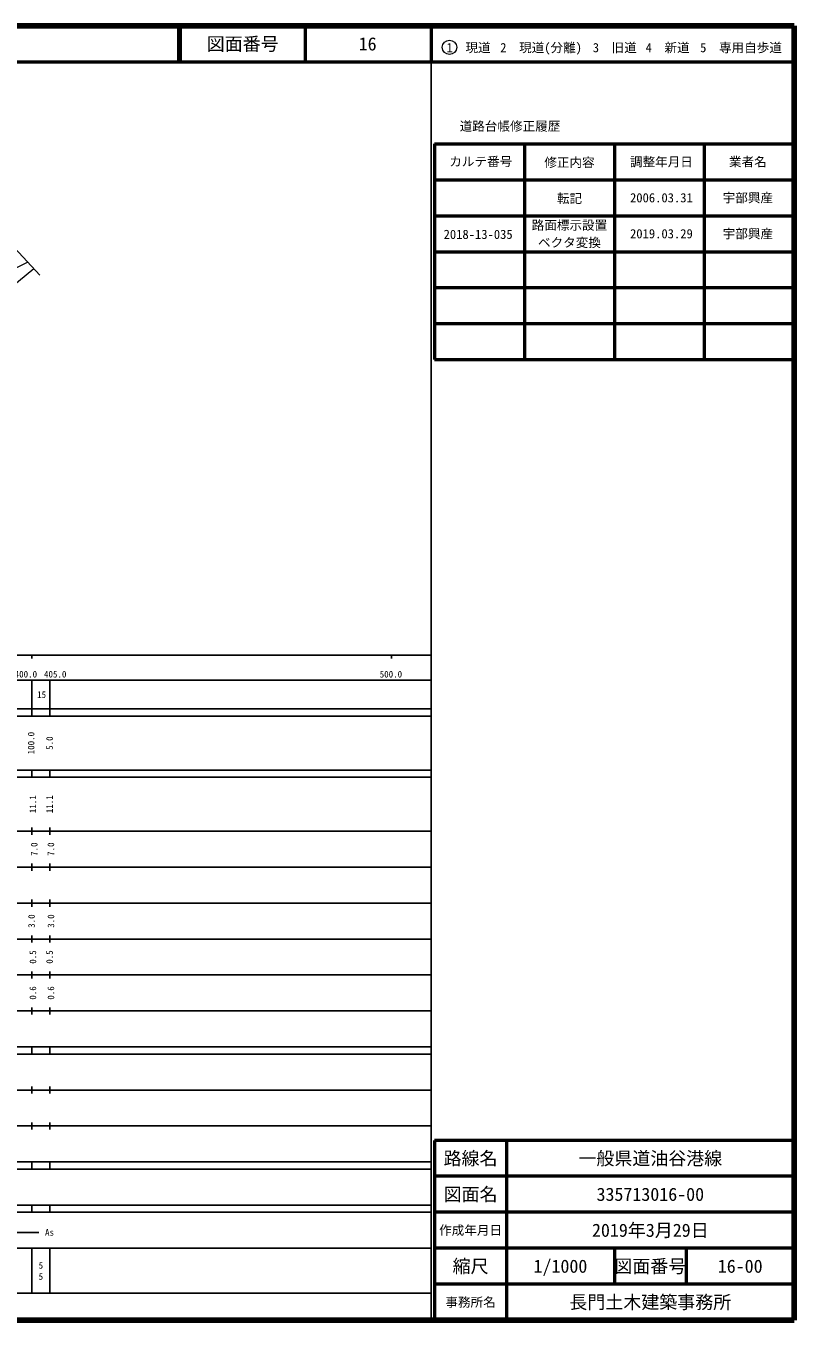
# Model space of a CAD drawing. Units: millimetres on the paper, enlarged 1000 times. Extents: x 40000 to 680000, y 20000 to 380000.
# Drawn here: x 466308 to 680000, y 20000 to 380000 of the extents above; entities that cross this region are included whole.
import ezdxf
from ezdxf.enums import TextEntityAlignment as Align

# ---------------------------------------------------------------- set-up
doc = ezdxf.new("R2010")
doc.units = ezdxf.units.MM
doc.header["$LTSCALE"] = 1000
for name, color, linetype, lineweight in [('M-BGD', 7, 'Continuous', 13), ('M-TTL', 2, 'Continuous', 140), ('M-TTL-BAND', 7, 'Continuous', 25), ('M-TTL-FRAM', 2, 'Continuous', 50), ('M-TTL-LINE', 7, 'Continuous', 50), ('M-TTL-TXT', 7, 'Continuous', 13)]:
    doc.layers.add(name, color=color, linetype=linetype, lineweight=lineweight)
doc.styles.add('ＭＳ ゴシック', font='')
doc.styles.get('ＭＳ ゴシック').set_extended_font_data('MS Gothic')

msp = doc.modelspace()

# ---------------------------------------------------------------- linework, layer by layer
at = {"layer": 'M-BGD'}
for p, q in [((470170, 310617), (457116, 324699)), ((459186, 310516), (466802, 314250)), ((468475, 312444), (445859, 293695))]:
    msp.add_line(p, q, dxfattribs=at)
at = {"layer": 'M-TTL'}
for p, q in [((680000, 380000), (40000, 380000)), ((680000, 20000), (680000, 380000)), ((40000, 20000), (680000, 20000))]:
    msp.add_line(p, q, dxfattribs=at)
at = {"layer": 'M-TTL-BAND'}
for p, q in [((579000, 20000), (579000, 370000)), ((40000, 205000), (579000, 205000)), ((468000, 205000), (468000, 204000)), ((568000, 205000), (568000, 204000)), ((68000, 198000), (579000, 198000)), ((468000, 198000), (468000, 188000)), ((473000, 198000), (473000, 188000)), ((40000, 190000), (579000, 190000)), ((40000, 188000), (579000, 188000)), ((40000, 173000), (579000, 173000)), ((468000, 171000), (468000, 173000)), ((473000, 173000), (473000, 171000)), ((40000, 171000), (579000, 171000)), ((40000, 156000), (579000, 156000)), ((468000, 155000), (468000, 157000)), ((473000, 157000), (473000, 155000)), ((46000, 146000), (579000, 146000)), ((468000, 145000), (468000, 147000)), ((473000, 147000), (473000, 145000)), ((468000, 135000), (468000, 137000)), ((473000, 137000), (473000, 135000)), ((52000, 136000), (579000, 136000)), ((46000, 126000), (579000, 126000)), ((468000, 125000), (468000, 127000)), ((473000, 127000), (473000, 125000)), ((52000, 116000), (579000, 116000)), ((468000, 115000), (468000, 117000)), ((473000, 117000), (473000, 115000)), ((46000, 106000), (579000, 106000)), ((468000, 105000), (468000, 107000)), ((473000, 107000), (473000, 105000)), ((40000, 96000), (579000, 96000)), ((40000, 94000), (579000, 94000)), ((468000, 94000), (468000, 96000)), ((473000, 96114), (473000, 94114)), ((49000, 84000), (579000, 84000)), ((468000, 83000), (468000, 85000)), ((473000, 85000), (473000, 83000)), ((40000, 74000), (579000, 74000)), ((468000, 73000), (468000, 75000)), ((473000, 75000), (473000, 73000)), ((40000, 64000), (579000, 64000)), ((40000, 62000), (579000, 62000)), ((468000, 62000), (468000, 64000)), ((473000, 64114), (473000, 62114)), ((40000, 52000), (579000, 52000)), ((468000, 50000), (468000, 52000)), ((473000, 52114), (473000, 50114)), ((40000, 50000), (579000, 50000)), ((70805, 44406), (469898, 44406)), ((40000, 40000), (579000, 40000)), ((468000, 40000), (468000, 27500)), ((473000, 40000), (473000, 27500)), ((68000, 27500), (579000, 27500))]:
    msp.add_line(p, q, dxfattribs=at)
at = {"layer": 'M-TTL-FRAM'}
for p, q in [((580000, 347197), (580000, 287197)), ((580000, 347197), (680000, 347197)), ((580000, 287197), (680000, 287197)), ((680000, 70000), (580000, 70000)), ((580000, 70000), (580000, 20000))]:
    msp.add_line(p, q, dxfattribs=at)
at = {"layer": 'M-TTL-LINE'}
for p, q in [((508747, 380000), (508747, 370000)), ((509247, 380000), (509247, 370000)), ((543997, 380000), (543997, 370000)), ((579000, 380000), (579000, 370000)), ((40000, 370000), (680000, 370000)), ((605000, 347197), (605000, 287197)), ((630000, 347197), (630000, 287197)), ((655000, 347197), (655000, 287197)), ((580000, 337197), (680000, 337197)), ((580000, 327197), (680000, 327197)), ((580000, 317197), (680000, 317197)), ((580000, 307197), (680000, 307197)), ((580000, 297197), (680000, 297197)), ((600000, 70000), (600000, 20000)), ((680000, 60000), (580000, 60000)), ((680000, 50000), (580000, 50000)), ((680000, 40000), (580000, 40000)), ((630000, 40000), (630000, 30000)), ((650000, 40000), (650000, 30000)), ((680000, 30000), (580000, 30000))]:
    msp.add_line(p, q, dxfattribs=at)
at = {"layer": 'M-TTL-TXT'}
msp.add_circle((584147, 374034), 2000, dxfattribs=at)

# ---------------------------------------------------------------- texts
at = {"layer": 'M-TTL-BAND', "style": 'ＭＳ ゴシック'}
for s, p in [('400.0', (466307, 198195)), ('405.0', (474468, 198195)), ('500.0', (567844, 198195))]:
    msp.add_text(s, height=1833, dxfattribs=at).set_placement(p, align=Align.BOTTOM_CENTER)
for s, p in [('15', (470683, 194000)), ('As', (472880, 44406)), ('5', (470484, 35238)), ('5', (470484, 32131))]:
    msp.add_text(s, height=1833, dxfattribs=at).set_placement(p, align=Align.MIDDLE_CENTER)
for s, p in [('100.0', (467751, 180500)), ('5.0', (472890, 180500)), ('11.1', (468250, 163500)), ('11.1', (472890, 163500)), ('7.0', (468625, 151000)), ('7.0', (473265, 151000)), ('3.0', (467875, 131000)), ('3.0', (473265, 131000)), ('0.5', (468250, 121000)), ('0.5', (472890, 121000)), ('0.6', (468250, 111000)), ('0.6', (473265, 111000))]:
    msp.add_text(s, height=1833, rotation=90, dxfattribs=at).set_placement(p, align=Align.MIDDLE_CENTER)
at = {"layer": 'M-TTL-TXT', "style": 'ＭＳ ゴシック'}
for s, height, p in [('図面番号', 3666, (526622, 375000)), ('16', 3666, (561372, 375000)), ('1\u3000現道', 2566, (589448, 373958)), ('2\u3000現道(分離)', 2566, (609619, 373958)), ('3\u3000旧道', 2566, (630121, 373958)), ('4\u3000新道', 2566, (644824, 373958)), ('5\u3000専用自歩道', 2566, (665228, 373958)), ('道路台帳修正履歴', 2566, (600968, 352113)), ('カルテ番号', 2566, (592839, 342277)), ('修正内容', 2566, (617509, 342023)), ('調整年月日', 2566, (643089, 342197)), ('業者名', 2566, (667134, 342197)), ('転記', 2566, (617509, 332023)), ('2006.03.31', 2566, (643089, 332197)), ('宇部興産', 2566, (667134, 332197)), ('路面標示設置', 2566, (617509, 324558)), ('2018-13-035', 2566, (592110, 322023)), ('ベクタ変換', 2566, (617509, 319747)), ('2019.03.29', 2566, (643089, 322197)), ('宇部興産', 2566, (667134, 322197)), ('路線名', 3666, (590000, 65000)), ('一般県道油谷港線', 3666, (640000, 65000)), ('図面名', 3666, (590000, 55000)), ('335713016-00', 3666, (640000, 55000)), ('2019年3月29日', 3666, (640000, 45000)), ('作成年月日', 2566, (590000, 45000)), ('縮尺', 3666, (590000, 35000)), ('1/1000', 3666, (615000, 35000)), ('図面番号', 3666, (640000, 35000)), ('16-00', 3666, (665000, 35000)), ('事務所名', 2566, (590000, 25000)), ('長門土木建築事務所', 3666, (640000, 25000))]:
    msp.add_text(s, height=height, dxfattribs=at).set_placement(p, align=Align.MIDDLE_CENTER)

doc.saveas('drawing.dxf')
